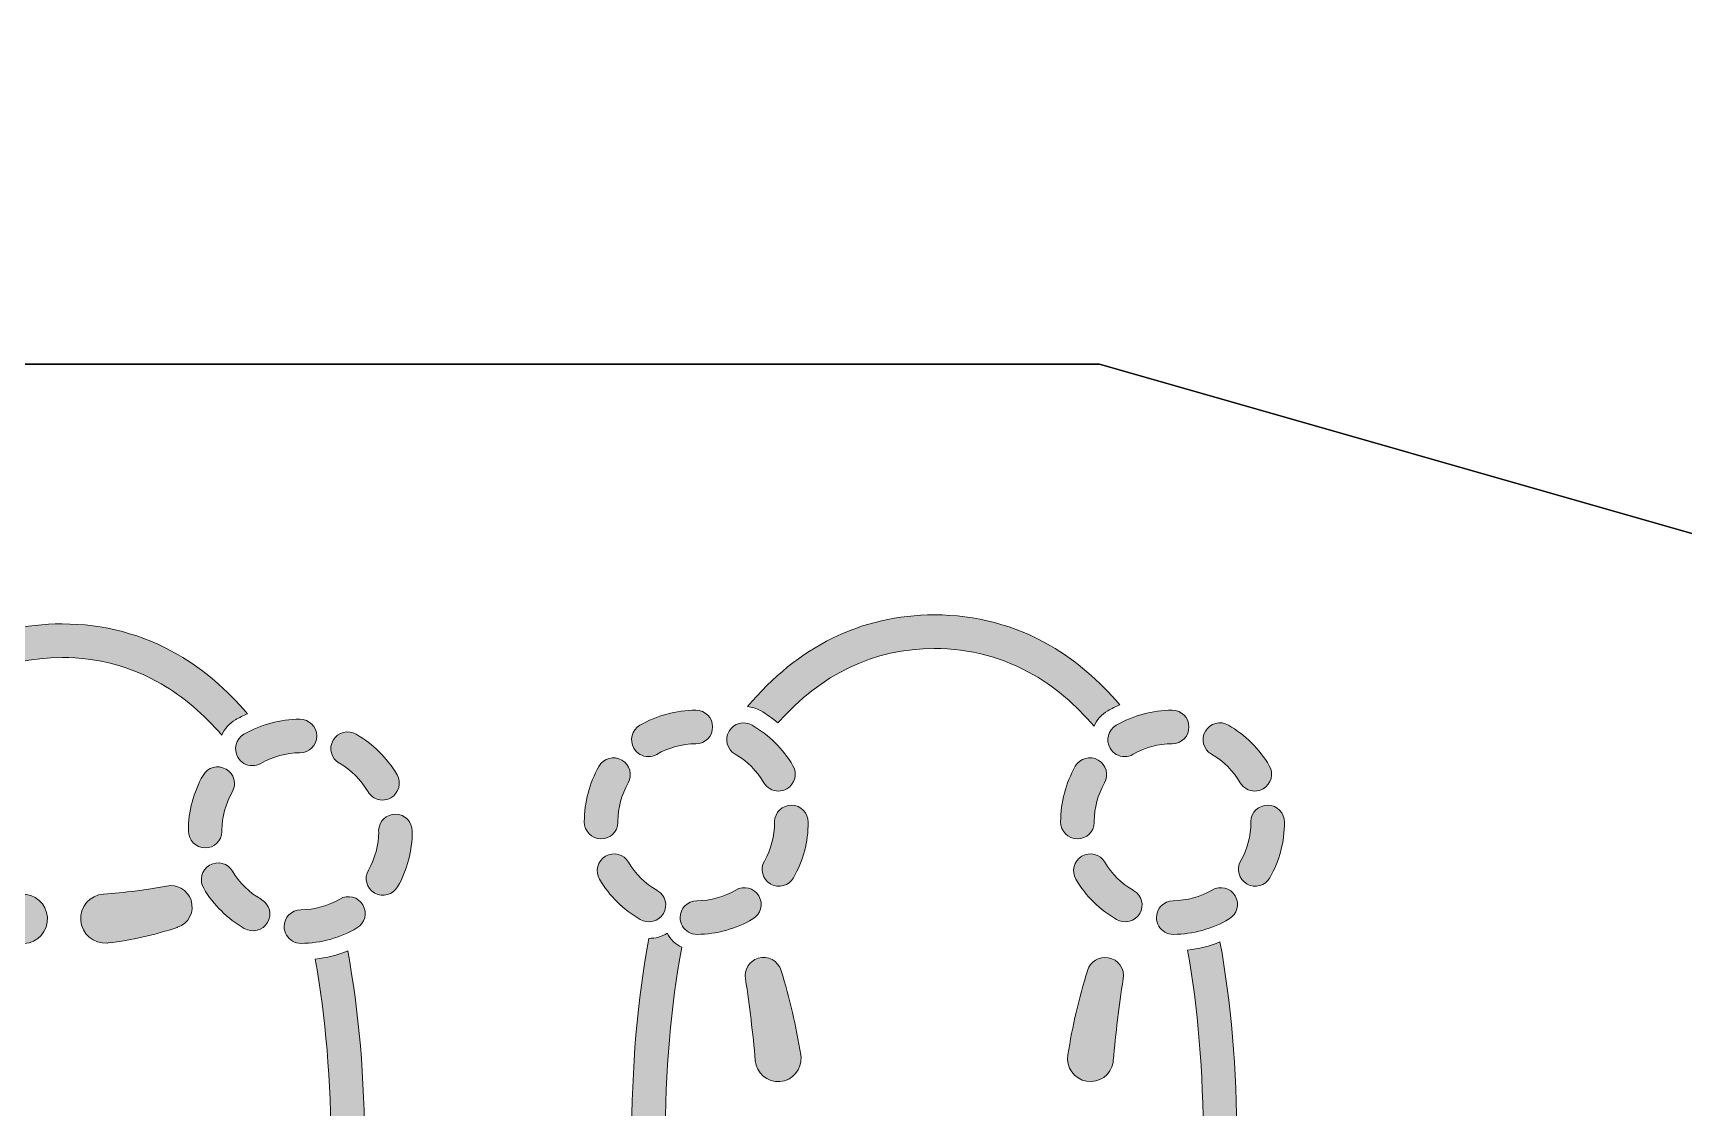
# Model space of a CAD drawing. Header units: millimetres. Extents: x -84 to 819, y -78 to 109.
# Drawn here: x 470.85 to 482.98, y 38.54 to 46.43 of the extents above; entities that cross this region are included whole.
import ezdxf

# ---------------------------------------------------------------- set-up
doc = ezdxf.new("R2010")
doc.units = ezdxf.units.MM
doc.layers.add('Layer 1', color=7, linetype='Continuous')

# ---------------------------------------------------------------- blocks, each defined once
blk = doc.blocks.new('block 2')
at = {"layer": 'Layer 1', "true_color": 0xffffff}
h = blk.add_hatch(color=7, dxfattribs=at)
h.dxf.hatch_style = 2
edge = h.paths.add_edge_path()
edge.add_spline(control_points=[(331.121, -266.217), (331.289, -266.217), (331.459, -266.175), (331.615, -266.085), (332.321, -265.683), (333.124, -265.47), (333.937, -265.47), (333.937, -265.47), (333.954, -265.47), (333.954, -265.47), (334.506, -265.47), (334.945, -265.022), (334.945, -264.47), (334.945, -263.918), (334.489, -263.47), (333.937, -263.47), (332.777, -263.47), (331.631, -263.774), (330.624, -264.348), (330.145, -264.622), (329.978, -265.232), (330.251, -265.712), (330.436, -266.036), (330.773, -266.217), (331.121, -266.217)], knot_values=[0, 0, 0, 0, 1, 1, 1, 2, 2, 2, 3, 3, 3, 4, 4, 4, 5, 5, 5, 6, 6, 6, 7, 7, 7, 8, 8, 8, 8], degree=3, periodic=0)
h = blk.add_hatch(color=7, dxfattribs=at)
h.dxf.hatch_style = 2
edge = h.paths.add_edge_path()
edge.add_spline(control_points=[(336.279, -266.103), (336.988, -266.514), (337.576, -267.105), (337.982, -267.812), (338.167, -268.134), (338.503, -268.314), (338.85, -268.314), (339.019, -268.314), (339.19, -268.271), (339.347, -268.181), (339.826, -267.907), (339.991, -267.295), (339.716, -266.816), (339.137, -265.805), (338.295, -264.96), (337.283, -264.374), (336.804, -264.095), (336.193, -264.258), (335.917, -264.736), (335.639, -265.214), (335.802, -265.826), (336.279, -266.103)], knot_values=[0, 0, 0, 0, 1, 1, 1, 2, 2, 2, 3, 3, 3, 4, 4, 4, 5, 5, 5, 6, 6, 6, 7, 7, 7, 7], degree=3, periodic=0)
h = blk.add_hatch(color=7, dxfattribs=at)
h.dxf.hatch_style = 2
edge = h.paths.add_edge_path()
edge.add_spline(control_points=[(340.833, -267.521), (342.394, -266.972), (343.946, -266.678), (345.476, -266.678), (347.557, -266.678), (349.542, -267.215), (351.376, -268.274), (354.485, -270.069), (356.459, -272.98), (357.225, -276.762), (357.641, -276.692), (358.062, -276.645), (358.486, -276.645), (358.767, -276.645), (359.026, -276.719), (359.27, -276.823), (358.471, -272.247), (356.139, -268.714), (352.376, -266.542), (350.234, -265.305), (347.913, -264.678), (345.476, -264.678), (343.711, -264.678), (341.929, -265.021), (340.145, -265.657), (340.299, -265.872), (340.452, -266.088), (340.584, -266.318), (340.802, -266.697), (340.876, -267.117), (340.833, -267.521)], knot_values=[0, 0, 0, 0, 1, 1, 1, 2, 2, 2, 3, 3, 3, 4, 4, 4, 5, 5, 5, 6, 6, 6, 7, 7, 7, 8, 8, 8, 9, 9, 9, 10, 10, 10, 10], degree=3, periodic=0)
h = blk.add_hatch(color=7, dxfattribs=at)
h.dxf.hatch_style = 2
edge = h.paths.add_edge_path()
edge.add_spline(control_points=[(328.257, -271.105), (328.259, -271.105), (328.261, -271.105), (328.263, -271.105), (328.812, -271.105), (329.26, -270.661), (329.263, -270.111), (329.267, -269.305), (329.484, -268.508), (329.877, -267.827), (329.884, -267.815), (329.906, -267.777), (329.913, -267.765), (330.179, -267.285), (330.001, -266.693), (329.524, -266.422), (329.046, -266.151), (328.432, -266.33), (328.157, -266.806), (327.579, -267.808), (327.269, -268.947), (327.263, -270.099), (327.26, -270.652), (327.705, -271.102), (328.257, -271.105)], knot_values=[0, 0, 0, 0, 1, 1, 1, 2, 2, 2, 3, 3, 3, 4, 4, 4, 5, 5, 5, 6, 6, 6, 7, 7, 7, 8, 8, 8, 8], degree=3, periodic=0)
h = blk.add_hatch(color=7, dxfattribs=at)
h.dxf.hatch_style = 2
edge = h.paths.add_edge_path()
edge.add_spline(control_points=[(339.709, -273.443), (340.289, -272.441), (340.598, -271.302), (340.604, -270.149), (340.607, -269.597), (340.163, -269.146), (339.61, -269.144), (339.608, -269.144), (339.606, -269.144), (339.604, -269.144), (339.055, -269.144), (338.607, -269.587), (338.604, -270.138), (338.6, -270.944), (338.383, -271.741), (338.004, -272.4), (337.992, -272.419), (337.965, -272.464), (337.955, -272.483), (337.688, -272.963), (337.866, -273.556), (338.343, -273.826), (338.821, -274.098), (339.435, -273.919), (339.709, -273.443)], knot_values=[0, 0, 0, 0, 1, 1, 1, 2, 2, 2, 3, 3, 3, 4, 4, 4, 5, 5, 5, 6, 6, 6, 7, 7, 7, 8, 8, 8, 8], degree=3, periodic=0)
h = blk.add_hatch(color=7, dxfattribs=at)
h.dxf.hatch_style = 2
edge = h.paths.add_edge_path()
edge.add_spline(control_points=[(331.059, -276.027), (331.402, -276.027), (331.736, -275.851), (331.922, -275.534), (332.202, -275.058), (332.043, -274.445), (331.567, -274.166), (330.86, -273.75), (330.274, -273.156), (329.873, -272.448), (329.6, -271.967), (328.991, -271.798), (328.51, -272.071), (328.029, -272.343), (327.861, -272.954), (328.133, -273.434), (328.708, -274.447), (329.544, -275.296), (330.553, -275.889), (330.712, -275.983), (330.887, -276.027), (331.059, -276.027)], knot_values=[0, 0, 0, 0, 1, 1, 1, 2, 2, 2, 3, 3, 3, 4, 4, 4, 5, 5, 5, 6, 6, 6, 7, 7, 7, 7], degree=3, periodic=0)
h = blk.add_hatch(color=7, dxfattribs=at)
h.dxf.hatch_style = 2
edge = h.paths.add_edge_path()
edge.add_spline(control_points=[(337.212, -275.95), (337.693, -275.679), (337.863, -275.069), (337.592, -274.588), (337.322, -274.107), (336.71, -273.936), (336.23, -274.208), (335.529, -274.603), (334.733, -274.811), (333.928, -274.811), (333.928, -274.811), (333.884, -274.811), (333.884, -274.811), (333.332, -274.811), (332.906, -275.259), (332.906, -275.811), (332.906, -276.363), (333.376, -276.811), (333.928, -276.811), (335.077, -276.811), (336.212, -276.513), (337.212, -275.95)], knot_values=[0, 0, 0, 0, 1, 1, 1, 2, 2, 2, 3, 3, 3, 4, 4, 4, 5, 5, 5, 6, 6, 6, 7, 7, 7, 7], degree=3, periodic=0)
h = blk.add_hatch(color=7, dxfattribs=at)
h.dxf.hatch_style = 2
edge = h.paths.add_edge_path()
edge.add_spline(control_points=[(316.087, -300.154), (317.942, -295.156), (320.243, -290.183), (322.831, -285.701), (324.933, -282.06), (327.12, -278.917), (329.353, -276.28), (328.817, -275.88), (328.337, -275.414), (327.924, -274.892), (325.573, -277.646), (323.283, -280.917), (321.098, -284.701), (318.387, -289.396), (315.989, -294.624), (314.068, -299.867), (314.222, -300.015), (314.359, -300.179), (314.459, -300.369), (314.939, -300.069), (315.531, -299.99), (316.087, -300.154)], knot_values=[0, 0, 0, 0, 1, 1, 1, 2, 2, 2, 3, 3, 3, 4, 4, 4, 5, 5, 5, 6, 6, 6, 7, 7, 7, 7], degree=3, periodic=0)
h = blk.add_hatch(color=7, dxfattribs=at)
h.dxf.hatch_style = 2
edge = h.paths.add_edge_path()
edge.add_spline(control_points=[(342.592, -281.261), (343.047, -280.594), (342.875, -279.685), (342.208, -279.23), (341.688, -278.875), (341.174, -278.512), (340.671, -278.133), (340.671, -278.133), (339.927, -277.551), (339.927, -277.551), (339.695, -277.367), (339.451, -277.163), (339.192, -276.937), (338.717, -276.52), (337.995, -276.512), (337.51, -276.941), (336.983, -277.408), (336.935, -278.212), (337.401, -278.738), (337.401, -278.738), (337.416, -278.755), (337.416, -278.755), (337.631, -278.998), (337.868, -279.254), (338.126, -279.521), (338.372, -279.775), (338.626, -280.019), (338.886, -280.257), (339.404, -280.735), (339.945, -281.188), (340.509, -281.608), (340.524, -281.619), (340.546, -281.635), (340.561, -281.646), (341.228, -282.1), (342.137, -281.928), (342.592, -281.261)], knot_values=[0, 0, 0, 0, 1, 1, 1, 2, 2, 2, 3, 3, 3, 4, 4, 4, 5, 5, 5, 6, 6, 6, 7, 7, 7, 8, 8, 8, 9, 9, 9, 10, 10, 10, 11, 11, 11, 12, 12, 12, 12], degree=3, periodic=0)
h = blk.add_hatch(color=7, dxfattribs=at)
h.dxf.hatch_style = 2
edge = h.paths.add_edge_path()
edge.add_spline(control_points=[(349.769, -283.085), (349.175, -282.874), (348.59, -282.638), (348.01, -282.394), (348.01, -282.394), (347.148, -282.008), (347.148, -282.008), (347.148, -282.008), (346.282, -281.596), (346.282, -281.596), (346.282, -281.596), (346.255, -281.583), (346.255, -281.583), (346.232, -281.572), (346.208, -281.562), (346.185, -281.552), (345.434, -281.244), (344.575, -281.604), (344.267, -282.355), (343.959, -283.106), (344.319, -283.965), (345.07, -284.273), (345.07, -284.273), (346.034, -284.668), (346.034, -284.668), (346.363, -284.796), (346.698, -284.906), (347.032, -285.018), (347.702, -285.24), (348.386, -285.419), (349.077, -285.566), (349.701, -285.7), (350.342, -285.354), (350.562, -284.737), (350.8, -284.065), (350.45, -283.328), (349.778, -283.089), (349.778, -283.089), (349.769, -283.085), (349.769, -283.085)], knot_values=[0, 0, 0, 0, 1, 1, 1, 2, 2, 2, 3, 3, 3, 4, 4, 4, 5, 5, 5, 6, 6, 6, 7, 7, 7, 8, 8, 8, 9, 9, 9, 10, 10, 10, 11, 11, 11, 12, 12, 12, 13, 13, 13, 13], degree=3, periodic=0)
at = {"layer": 'Layer 1', "lineweight": 0}
for points, knots in [([(331.121, -266.217), (331.289, -266.217), (331.459, -266.175), (331.615, -266.085), (332.321, -265.683), (333.124, -265.47), (333.937, -265.47), (333.937, -265.47), (333.954, -265.47), (333.954, -265.47), (334.506, -265.47), (334.945, -265.022), (334.945, -264.47), (334.945, -263.918), (334.489, -263.47), (333.937, -263.47), (332.777, -263.47), (331.631, -263.774), (330.624, -264.348), (330.145, -264.622), (329.978, -265.232), (330.251, -265.712), (330.436, -266.036), (330.773, -266.217), (331.121, -266.217)], [0, 0, 0, 0, 1, 1, 1, 2, 2, 2, 3, 3, 3, 4, 4, 4, 5, 5, 5, 6, 6, 6, 7, 7, 7, 8, 8, 8, 8]), ([(336.279, -266.103), (336.988, -266.514), (337.576, -267.105), (337.982, -267.812), (338.167, -268.134), (338.503, -268.314), (338.85, -268.314), (339.019, -268.314), (339.19, -268.271), (339.347, -268.181), (339.826, -267.907), (339.991, -267.295), (339.716, -266.816), (339.137, -265.805), (338.295, -264.96), (337.283, -264.374), (336.804, -264.095), (336.193, -264.258), (335.917, -264.736), (335.639, -265.214), (335.802, -265.826), (336.279, -266.103)], [0, 0, 0, 0, 1, 1, 1, 2, 2, 2, 3, 3, 3, 4, 4, 4, 5, 5, 5, 6, 6, 6, 7, 7, 7, 7]), ([(340.833, -267.521), (342.394, -266.972), (343.946, -266.678), (345.476, -266.678), (347.557, -266.678), (349.542, -267.215), (351.376, -268.274), (354.485, -270.069), (356.459, -272.98), (357.225, -276.762), (357.641, -276.692), (358.062, -276.645), (358.486, -276.645), (358.767, -276.645), (359.026, -276.719), (359.27, -276.823), (358.471, -272.247), (356.139, -268.714), (352.376, -266.542), (350.234, -265.305), (347.913, -264.678), (345.476, -264.678), (343.711, -264.678), (341.929, -265.021), (340.145, -265.657), (340.299, -265.872), (340.452, -266.088), (340.584, -266.318), (340.802, -266.697), (340.876, -267.117), (340.833, -267.521)], [0, 0, 0, 0, 1, 1, 1, 2, 2, 2, 3, 3, 3, 4, 4, 4, 5, 5, 5, 6, 6, 6, 7, 7, 7, 8, 8, 8, 9, 9, 9, 10, 10, 10, 10]), ([(328.257, -271.105), (328.259, -271.105), (328.261, -271.105), (328.263, -271.105), (328.812, -271.105), (329.26, -270.661), (329.263, -270.111), (329.267, -269.305), (329.484, -268.508), (329.877, -267.827), (329.884, -267.815), (329.906, -267.777), (329.913, -267.765), (330.179, -267.285), (330.001, -266.693), (329.524, -266.422), (329.046, -266.151), (328.432, -266.33), (328.157, -266.806), (327.579, -267.808), (327.269, -268.947), (327.263, -270.099), (327.26, -270.652), (327.705, -271.102), (328.257, -271.105)], [0, 0, 0, 0, 1, 1, 1, 2, 2, 2, 3, 3, 3, 4, 4, 4, 5, 5, 5, 6, 6, 6, 7, 7, 7, 8, 8, 8, 8]), ([(339.709, -273.443), (340.289, -272.441), (340.598, -271.302), (340.604, -270.149), (340.607, -269.597), (340.163, -269.146), (339.61, -269.144), (339.608, -269.144), (339.606, -269.144), (339.604, -269.144), (339.055, -269.144), (338.607, -269.587), (338.604, -270.138), (338.6, -270.944), (338.383, -271.741), (338.004, -272.4), (337.992, -272.419), (337.965, -272.464), (337.955, -272.483), (337.688, -272.963), (337.866, -273.556), (338.343, -273.826), (338.821, -274.098), (339.435, -273.919), (339.709, -273.443)], [0, 0, 0, 0, 1, 1, 1, 2, 2, 2, 3, 3, 3, 4, 4, 4, 5, 5, 5, 6, 6, 6, 7, 7, 7, 8, 8, 8, 8]), ([(331.059, -276.027), (331.402, -276.027), (331.736, -275.851), (331.922, -275.534), (332.202, -275.058), (332.043, -274.445), (331.567, -274.166), (330.86, -273.75), (330.274, -273.156), (329.873, -272.448), (329.6, -271.967), (328.991, -271.798), (328.51, -272.071), (328.029, -272.343), (327.861, -272.954), (328.133, -273.434), (328.708, -274.447), (329.544, -275.296), (330.553, -275.889), (330.712, -275.983), (330.887, -276.027), (331.059, -276.027)], [0, 0, 0, 0, 1, 1, 1, 2, 2, 2, 3, 3, 3, 4, 4, 4, 5, 5, 5, 6, 6, 6, 7, 7, 7, 7]), ([(337.212, -275.95), (337.693, -275.679), (337.863, -275.069), (337.592, -274.588), (337.322, -274.107), (336.71, -273.936), (336.23, -274.208), (335.529, -274.603), (334.733, -274.811), (333.928, -274.811), (333.928, -274.811), (333.884, -274.811), (333.884, -274.811), (333.332, -274.811), (332.906, -275.259), (332.906, -275.811), (332.906, -276.363), (333.376, -276.811), (333.928, -276.811), (335.077, -276.811), (336.212, -276.513), (337.212, -275.95)], [0, 0, 0, 0, 1, 1, 1, 2, 2, 2, 3, 3, 3, 4, 4, 4, 5, 5, 5, 6, 6, 6, 7, 7, 7, 7]), ([(316.087, -300.154), (317.942, -295.156), (320.243, -290.183), (322.831, -285.701), (324.933, -282.06), (327.12, -278.917), (329.353, -276.28), (328.817, -275.88), (328.337, -275.414), (327.924, -274.892), (325.573, -277.646), (323.283, -280.917), (321.098, -284.701), (318.387, -289.396), (315.989, -294.624), (314.068, -299.867), (314.222, -300.015), (314.359, -300.179), (314.459, -300.369), (314.939, -300.069), (315.531, -299.99), (316.087, -300.154)], [0, 0, 0, 0, 1, 1, 1, 2, 2, 2, 3, 3, 3, 4, 4, 4, 5, 5, 5, 6, 6, 6, 7, 7, 7, 7]), ([(342.592, -281.261), (343.047, -280.594), (342.875, -279.685), (342.208, -279.23), (341.688, -278.875), (341.174, -278.512), (340.671, -278.133), (340.671, -278.133), (339.927, -277.551), (339.927, -277.551), (339.695, -277.367), (339.451, -277.163), (339.192, -276.937), (338.717, -276.52), (337.995, -276.512), (337.51, -276.941), (336.983, -277.408), (336.935, -278.212), (337.401, -278.738), (337.401, -278.738), (337.416, -278.755), (337.416, -278.755), (337.631, -278.998), (337.868, -279.254), (338.126, -279.521), (338.372, -279.775), (338.626, -280.019), (338.886, -280.257), (339.404, -280.735), (339.945, -281.188), (340.509, -281.608), (340.524, -281.619), (340.546, -281.635), (340.561, -281.646), (341.228, -282.1), (342.137, -281.928), (342.592, -281.261)], [0, 0, 0, 0, 1, 1, 1, 2, 2, 2, 3, 3, 3, 4, 4, 4, 5, 5, 5, 6, 6, 6, 7, 7, 7, 8, 8, 8, 9, 9, 9, 10, 10, 10, 11, 11, 11, 12, 12, 12, 12]), ([(349.769, -283.085), (349.175, -282.874), (348.59, -282.638), (348.01, -282.394), (348.01, -282.394), (347.148, -282.008), (347.148, -282.008), (347.148, -282.008), (346.282, -281.596), (346.282, -281.596), (346.282, -281.596), (346.255, -281.583), (346.255, -281.583), (346.232, -281.572), (346.208, -281.562), (346.185, -281.552), (345.434, -281.244), (344.575, -281.604), (344.267, -282.355), (343.959, -283.106), (344.319, -283.965), (345.07, -284.273), (345.07, -284.273), (346.034, -284.668), (346.034, -284.668), (346.363, -284.796), (346.698, -284.906), (347.032, -285.018), (347.702, -285.24), (348.386, -285.419), (349.077, -285.566), (349.701, -285.7), (350.342, -285.354), (350.562, -284.737), (350.8, -284.065), (350.45, -283.328), (349.778, -283.089), (349.778, -283.089), (349.769, -283.085), (349.769, -283.085)], [0, 0, 0, 0, 1, 1, 1, 2, 2, 2, 3, 3, 3, 4, 4, 4, 5, 5, 5, 6, 6, 6, 7, 7, 7, 8, 8, 8, 9, 9, 9, 10, 10, 10, 11, 11, 11, 12, 12, 12, 13, 13, 13, 13])]:
    blk.add_open_spline(points, degree=3, knots=knots, dxfattribs=at)
blk = doc.blocks.new('block 3')
at = {"layer": 'Layer 1', "true_color": 0xffffff}
h = blk.add_hatch(color=7, dxfattribs=at)
h.dxf.hatch_style = 2
edge = h.paths.add_edge_path()
edge.add_spline(control_points=[(460.197, -266.932), (460.365, -266.932), (460.535, -266.89), (460.691, -266.8), (461.397, -266.398), (462.2, -266.185), (463.014, -266.185), (463.014, -266.185), (463.03, -266.185), (463.03, -266.185), (463.582, -266.185), (464.021, -265.737), (464.021, -265.185), (464.021, -264.633), (463.566, -264.185), (463.014, -264.185), (461.854, -264.185), (460.708, -264.489), (459.701, -265.063), (459.221, -265.336), (459.055, -265.947), (459.328, -266.427), (459.512, -266.75), (459.85, -266.932), (460.197, -266.932)], knot_values=[0, 0, 0, 0, 1, 1, 1, 2, 2, 2, 3, 3, 3, 4, 4, 4, 5, 5, 5, 6, 6, 6, 7, 7, 7, 8, 8, 8, 8], degree=3, periodic=0)
h = blk.add_hatch(color=7, dxfattribs=at)
h.dxf.hatch_style = 2
edge = h.paths.add_edge_path()
edge.add_spline(control_points=[(465.355, -266.818), (466.064, -267.229), (466.652, -267.82), (467.059, -268.526), (467.243, -268.849), (467.58, -269.029), (467.927, -269.029), (468.096, -269.029), (468.267, -268.986), (468.424, -268.896), (468.902, -268.622), (469.068, -268.01), (468.793, -267.531), (468.213, -266.52), (467.371, -265.675), (466.359, -265.088), (465.881, -264.81), (465.27, -264.973), (464.993, -265.451), (464.716, -265.929), (464.879, -266.541), (465.355, -266.818)], knot_values=[0, 0, 0, 0, 1, 1, 1, 2, 2, 2, 3, 3, 3, 4, 4, 4, 5, 5, 5, 6, 6, 6, 7, 7, 7, 7], degree=3, periodic=0)
h = blk.add_hatch(color=7, dxfattribs=at)
h.dxf.hatch_style = 2
edge = h.paths.add_edge_path()
edge.add_spline(control_points=[(469.91, -268.236), (471.471, -267.687), (473.023, -267.393), (474.553, -267.393), (476.634, -267.393), (478.619, -267.93), (480.453, -268.989), (483.562, -270.784), (485.536, -273.695), (486.301, -277.477), (486.718, -277.407), (487.139, -277.359), (487.562, -277.359), (487.844, -277.359), (488.104, -277.434), (488.346, -277.538), (487.547, -272.961), (485.215, -269.429), (481.453, -267.256), (479.311, -266.02), (476.989, -265.393), (474.553, -265.393), (472.788, -265.393), (471.006, -265.736), (469.221, -266.372), (469.376, -266.586), (469.528, -266.803), (469.66, -267.033), (469.879, -267.412), (469.953, -267.832), (469.91, -268.236)], knot_values=[0, 0, 0, 0, 1, 1, 1, 2, 2, 2, 3, 3, 3, 4, 4, 4, 5, 5, 5, 6, 6, 6, 7, 7, 7, 8, 8, 8, 9, 9, 9, 10, 10, 10, 10], degree=3, periodic=0)
h = blk.add_hatch(color=7, dxfattribs=at)
h.dxf.hatch_style = 2
edge = h.paths.add_edge_path()
edge.add_spline(control_points=[(457.334, -271.82), (457.336, -271.82), (457.338, -271.82), (457.34, -271.82), (457.889, -271.82), (458.336, -271.376), (458.34, -270.826), (458.344, -270.02), (458.561, -269.223), (458.953, -268.542), (458.961, -268.53), (458.982, -268.492), (458.989, -268.48), (459.256, -268), (459.078, -267.408), (458.601, -267.137), (458.123, -266.866), (457.509, -267.045), (457.234, -267.521), (456.655, -268.523), (456.346, -269.662), (456.34, -270.814), (456.336, -271.367), (456.781, -271.817), (457.334, -271.82)], knot_values=[0, 0, 0, 0, 1, 1, 1, 2, 2, 2, 3, 3, 3, 4, 4, 4, 5, 5, 5, 6, 6, 6, 7, 7, 7, 8, 8, 8, 8], degree=3, periodic=0)
h = blk.add_hatch(color=7, dxfattribs=at)
h.dxf.hatch_style = 2
edge = h.paths.add_edge_path()
edge.add_spline(control_points=[(468.786, -274.158), (469.365, -273.156), (469.675, -272.017), (469.682, -270.864), (469.684, -270.312), (469.239, -269.861), (468.688, -269.858), (468.686, -269.858), (468.684, -269.858), (468.682, -269.858), (468.131, -269.858), (467.684, -270.302), (467.682, -270.853), (467.677, -271.659), (467.46, -272.456), (467.081, -273.115), (467.068, -273.134), (467.042, -273.179), (467.031, -273.198), (466.765, -273.678), (466.942, -274.271), (467.42, -274.541), (467.898, -274.812), (468.512, -274.634), (468.786, -274.158)], knot_values=[0, 0, 0, 0, 1, 1, 1, 2, 2, 2, 3, 3, 3, 4, 4, 4, 5, 5, 5, 6, 6, 6, 7, 7, 7, 8, 8, 8, 8], degree=3, periodic=0)
h = blk.add_hatch(color=7, dxfattribs=at)
h.dxf.hatch_style = 2
edge = h.paths.add_edge_path()
edge.add_spline(control_points=[(460.136, -276.742), (460.479, -276.742), (460.812, -276.566), (460.998, -276.249), (461.279, -275.773), (461.119, -275.16), (460.644, -274.88), (459.938, -274.464), (459.352, -273.871), (458.949, -273.163), (458.677, -272.682), (458.067, -272.513), (457.586, -272.786), (457.105, -273.058), (456.938, -273.668), (457.21, -274.149), (457.784, -275.162), (458.621, -276.011), (459.63, -276.604), (459.789, -276.698), (459.963, -276.742), (460.136, -276.742)], knot_values=[0, 0, 0, 0, 1, 1, 1, 2, 2, 2, 3, 3, 3, 4, 4, 4, 5, 5, 5, 6, 6, 6, 7, 7, 7, 7], degree=3, periodic=0)
h = blk.add_hatch(color=7, dxfattribs=at)
h.dxf.hatch_style = 2
edge = h.paths.add_edge_path()
edge.add_spline(control_points=[(466.289, -276.665), (466.77, -276.394), (466.939, -275.784), (466.669, -275.303), (466.398, -274.822), (465.787, -274.651), (465.307, -274.922), (464.605, -275.317), (463.811, -275.526), (463.005, -275.526), (463.005, -275.526), (462.961, -275.526), (462.961, -275.526), (462.408, -275.526), (461.982, -275.974), (461.982, -276.526), (461.982, -277.078), (462.453, -277.526), (463.005, -277.526), (464.153, -277.526), (465.289, -277.228), (466.289, -276.665)], knot_values=[0, 0, 0, 0, 1, 1, 1, 2, 2, 2, 3, 3, 3, 4, 4, 4, 5, 5, 5, 6, 6, 6, 7, 7, 7, 7], degree=3, periodic=0)
h = blk.add_hatch(color=7, dxfattribs=at)
h.dxf.hatch_style = 2
edge = h.paths.add_edge_path()
edge.add_spline(control_points=[(445.164, -300.869), (447.019, -295.871), (449.32, -290.897), (451.907, -286.416), (454.01, -282.774), (456.197, -279.632), (458.43, -276.995), (457.894, -276.595), (457.414, -276.129), (457, -275.607), (454.649, -278.361), (452.359, -281.632), (450.175, -285.416), (447.464, -290.111), (445.066, -295.338), (443.145, -300.582), (443.299, -300.729), (443.436, -300.894), (443.536, -301.084), (444.016, -300.784), (444.607, -300.705), (445.164, -300.869)], knot_values=[0, 0, 0, 0, 1, 1, 1, 2, 2, 2, 3, 3, 3, 4, 4, 4, 5, 5, 5, 6, 6, 6, 7, 7, 7, 7], degree=3, periodic=0)
h = blk.add_hatch(color=7, dxfattribs=at)
h.dxf.hatch_style = 2
edge = h.paths.add_edge_path()
edge.add_spline(control_points=[(487.578, -280.358), (488.13, -280.358), (488.569, -279.911), (488.569, -279.358), (488.569, -278.806), (488.113, -278.358), (487.561, -278.358), (486.4, -278.358), (485.256, -278.662), (484.248, -279.236), (483.769, -279.51), (483.602, -280.121), (483.875, -280.601), (484.06, -280.924), (484.396, -281.105), (484.744, -281.105), (484.912, -281.105), (485.083, -281.063), (485.239, -280.974), (485.945, -280.571), (486.748, -280.358), (487.561, -280.358), (487.561, -280.358), (487.578, -280.358), (487.578, -280.358)], knot_values=[0, 0, 0, 0, 1, 1, 1, 2, 2, 2, 3, 3, 3, 4, 4, 4, 5, 5, 5, 6, 6, 6, 7, 7, 7, 8, 8, 8, 8], degree=3, periodic=0)
h = blk.add_hatch(color=7, dxfattribs=at)
h.dxf.hatch_style = 2
edge = h.paths.add_edge_path()
edge.add_spline(control_points=[(489.903, -280.991), (490.611, -281.402), (491.2, -281.993), (491.605, -282.7), (491.791, -283.022), (492.127, -283.202), (492.475, -283.202), (492.643, -283.202), (492.814, -283.16), (492.971, -283.069), (493.449, -282.795), (493.615, -282.184), (493.34, -281.705), (492.761, -280.693), (491.919, -279.849), (490.907, -279.262), (490.428, -278.983), (489.817, -279.146), (489.541, -279.625), (489.264, -280.102), (489.426, -280.714), (489.903, -280.991)], knot_values=[0, 0, 0, 0, 1, 1, 1, 2, 2, 2, 3, 3, 3, 4, 4, 4, 5, 5, 5, 6, 6, 6, 7, 7, 7, 7], degree=3, periodic=0)
h = blk.add_hatch(color=7, dxfattribs=at)
h.dxf.hatch_style = 2
edge = h.paths.add_edge_path()
edge.add_spline(control_points=[(462.982, -281.018), (463.106, -280.487), (462.818, -279.936), (462.294, -279.742), (461.726, -279.533), (461.096, -279.823), (460.886, -280.392), (460.593, -281.186), (460.299, -281.9), (459.968, -282.659), (459.648, -283.407), (459.32, -284.15), (458.972, -284.885), (458.955, -284.919), (458.938, -284.959), (458.925, -284.996), (458.662, -285.704), (459.023, -286.49), (459.731, -286.752), (460.439, -287.014), (461.226, -286.653), (461.488, -285.945), (461.786, -285.143), (462.069, -284.334), (462.32, -283.515), (462.559, -282.706), (462.793, -281.838), (462.979, -281.035), (462.979, -281.035), (462.982, -281.018), (462.982, -281.018)], knot_values=[0, 0, 0, 0, 1, 1, 1, 2, 2, 2, 3, 3, 3, 4, 4, 4, 5, 5, 5, 6, 6, 6, 7, 7, 7, 8, 8, 8, 9, 9, 9, 10, 10, 10, 10], degree=3, periodic=0)
h = blk.add_hatch(color=7, dxfattribs=at)
h.dxf.hatch_style = 2
edge = h.paths.add_edge_path()
edge.add_spline(control_points=[(481.887, -285.993), (482.437, -285.993), (482.884, -285.549), (482.887, -284.999), (482.891, -284.193), (483.107, -283.396), (483.501, -282.715), (483.508, -282.704), (483.53, -282.665), (483.537, -282.653), (483.803, -282.173), (483.625, -281.581), (483.148, -281.311), (482.67, -281.04), (482.057, -281.218), (481.781, -281.694), (481.203, -282.696), (480.893, -283.835), (480.887, -284.987), (480.884, -285.54), (481.328, -285.99), (481.881, -285.993), (481.883, -285.993), (481.885, -285.993), (481.887, -285.993)], knot_values=[0, 0, 0, 0, 1, 1, 1, 2, 2, 2, 3, 3, 3, 4, 4, 4, 5, 5, 5, 6, 6, 6, 7, 7, 7, 8, 8, 8, 8], degree=3, periodic=0)
h = blk.add_hatch(color=7, dxfattribs=at)
h.dxf.hatch_style = 2
edge = h.paths.add_edge_path()
edge.add_spline(control_points=[(493.234, -284.032), (493.232, -284.032), (493.23, -284.032), (493.229, -284.032), (492.679, -284.032), (492.231, -284.476), (492.229, -285.026), (492.225, -285.833), (492.008, -286.629), (491.629, -287.288), (491.616, -287.307), (491.59, -287.352), (491.578, -287.372), (491.312, -287.852), (491.49, -288.444), (491.967, -288.714), (492.445, -288.986), (493.059, -288.808), (493.334, -288.332), (493.912, -287.33), (494.223, -286.19), (494.229, -285.038), (494.231, -284.485), (493.787, -284.035), (493.234, -284.032)], knot_values=[0, 0, 0, 0, 1, 1, 1, 2, 2, 2, 3, 3, 3, 4, 4, 4, 5, 5, 5, 6, 6, 6, 7, 7, 7, 8, 8, 8, 8], degree=3, periodic=0)
h = blk.add_hatch(color=7, dxfattribs=at)
h.dxf.hatch_style = 2
edge = h.paths.add_edge_path()
edge.add_spline(control_points=[(484.178, -290.777), (484.336, -290.871), (484.511, -290.916), (484.684, -290.916), (485.025, -290.916), (485.359, -290.739), (485.546, -290.422), (485.826, -289.946), (485.667, -289.333), (485.191, -289.054), (484.484, -288.638), (483.898, -288.044), (483.496, -287.336), (483.225, -286.855), (482.615, -286.687), (482.134, -286.959), (481.653, -287.231), (481.484, -287.842), (481.758, -288.322), (482.332, -289.335), (483.168, -290.184), (484.178, -290.777)], knot_values=[0, 0, 0, 0, 1, 1, 1, 2, 2, 2, 3, 3, 3, 4, 4, 4, 5, 5, 5, 6, 6, 6, 7, 7, 7, 7], degree=3, periodic=0)
h = blk.add_hatch(color=7, dxfattribs=at)
h.dxf.hatch_style = 2
edge = h.paths.add_edge_path()
edge.add_spline(control_points=[(489.854, -289.096), (489.153, -289.491), (488.357, -289.699), (487.553, -289.699), (487.553, -289.699), (487.508, -289.699), (487.508, -289.699), (486.955, -289.699), (486.529, -290.147), (486.529, -290.699), (486.529, -291.251), (487, -291.699), (487.553, -291.699), (488.701, -291.699), (489.836, -291.401), (490.836, -290.838), (491.317, -290.567), (491.487, -289.957), (491.217, -289.476), (490.945, -288.996), (490.334, -288.824), (489.854, -289.096)], knot_values=[0, 0, 0, 0, 1, 1, 1, 2, 2, 2, 3, 3, 3, 4, 4, 4, 5, 5, 5, 6, 6, 6, 7, 7, 7, 7], degree=3, periodic=0)
h = blk.add_hatch(color=7, dxfattribs=at)
h.dxf.hatch_style = 2
edge = h.paths.add_edge_path()
edge.add_spline(control_points=[(477.426, -295.541), (477.887, -294.871), (478.367, -294.215), (478.854, -293.565), (479.347, -292.899), (479.818, -292.287), (480.359, -291.636), (480.709, -291.217), (480.699, -290.595), (480.318, -290.187), (479.904, -289.744), (479.211, -289.72), (478.769, -290.133), (478.769, -290.133), (478.756, -290.145), (478.756, -290.145), (478.153, -290.708), (477.519, -291.344), (476.938, -291.956), (476.354, -292.583), (475.795, -293.232), (475.249, -293.892), (475.225, -293.921), (475.198, -293.956), (475.176, -293.988), (474.748, -294.609), (474.903, -295.46), (475.524, -295.889), (476.146, -296.317), (476.996, -296.162), (477.426, -295.541)], knot_values=[0, 0, 0, 0, 1, 1, 1, 2, 2, 2, 3, 3, 3, 4, 4, 4, 5, 5, 5, 6, 6, 6, 7, 7, 7, 8, 8, 8, 9, 9, 9, 10, 10, 10, 10], degree=3, periodic=0)
h = blk.add_hatch(color=7, dxfattribs=at)
h.dxf.hatch_style = 2
edge = h.paths.add_edge_path()
edge.add_spline(control_points=[(485.754, -291.605), (485.404, -291.826), (484.996, -291.918), (484.584, -291.897), (483.41, -295.218), (481.755, -298.75), (479.634, -302.424), (476.978, -307.024), (473.837, -311.462), (470.514, -315.464), (471.066, -315.829), (471.567, -316.262), (472.007, -316.753), (475.529, -312.514), (478.768, -307.924), (481.366, -303.424), (483.604, -299.55), (485.327, -295.876), (486.54, -292.417), (486.207, -292.225), (485.932, -291.946), (485.754, -291.605)], knot_values=[0, 0, 0, 0, 1, 1, 1, 2, 2, 2, 3, 3, 3, 4, 4, 4, 5, 5, 5, 6, 6, 6, 7, 7, 7, 7], degree=3, periodic=0)
at = {"layer": 'Layer 1', "lineweight": 0}
for points, knots in [([(460.197, -266.932), (460.365, -266.932), (460.535, -266.89), (460.691, -266.8), (461.397, -266.398), (462.2, -266.185), (463.014, -266.185), (463.014, -266.185), (463.03, -266.185), (463.03, -266.185), (463.582, -266.185), (464.021, -265.737), (464.021, -265.185), (464.021, -264.633), (463.566, -264.185), (463.014, -264.185), (461.854, -264.185), (460.708, -264.489), (459.701, -265.063), (459.221, -265.336), (459.055, -265.947), (459.328, -266.427), (459.512, -266.75), (459.85, -266.932), (460.197, -266.932)], [0, 0, 0, 0, 1, 1, 1, 2, 2, 2, 3, 3, 3, 4, 4, 4, 5, 5, 5, 6, 6, 6, 7, 7, 7, 8, 8, 8, 8]), ([(465.355, -266.818), (466.064, -267.229), (466.652, -267.82), (467.059, -268.526), (467.243, -268.849), (467.58, -269.029), (467.927, -269.029), (468.096, -269.029), (468.267, -268.986), (468.424, -268.896), (468.902, -268.622), (469.068, -268.01), (468.793, -267.531), (468.213, -266.52), (467.371, -265.675), (466.359, -265.088), (465.881, -264.81), (465.27, -264.973), (464.993, -265.451), (464.716, -265.929), (464.879, -266.541), (465.355, -266.818)], [0, 0, 0, 0, 1, 1, 1, 2, 2, 2, 3, 3, 3, 4, 4, 4, 5, 5, 5, 6, 6, 6, 7, 7, 7, 7]), ([(469.91, -268.236), (471.471, -267.687), (473.023, -267.393), (474.553, -267.393), (476.634, -267.393), (478.619, -267.93), (480.453, -268.989), (483.562, -270.784), (485.536, -273.695), (486.301, -277.477), (486.718, -277.407), (487.139, -277.359), (487.562, -277.359), (487.844, -277.359), (488.104, -277.434), (488.346, -277.538), (487.547, -272.961), (485.215, -269.429), (481.453, -267.256), (479.311, -266.02), (476.989, -265.393), (474.553, -265.393), (472.788, -265.393), (471.006, -265.736), (469.221, -266.372), (469.376, -266.586), (469.528, -266.803), (469.66, -267.033), (469.879, -267.412), (469.953, -267.832), (469.91, -268.236)], [0, 0, 0, 0, 1, 1, 1, 2, 2, 2, 3, 3, 3, 4, 4, 4, 5, 5, 5, 6, 6, 6, 7, 7, 7, 8, 8, 8, 9, 9, 9, 10, 10, 10, 10]), ([(457.334, -271.82), (457.336, -271.82), (457.338, -271.82), (457.34, -271.82), (457.889, -271.82), (458.336, -271.376), (458.34, -270.826), (458.344, -270.02), (458.561, -269.223), (458.953, -268.542), (458.961, -268.53), (458.982, -268.492), (458.989, -268.48), (459.256, -268), (459.078, -267.408), (458.601, -267.137), (458.123, -266.866), (457.509, -267.045), (457.234, -267.521), (456.655, -268.523), (456.346, -269.662), (456.34, -270.814), (456.336, -271.367), (456.781, -271.817), (457.334, -271.82)], [0, 0, 0, 0, 1, 1, 1, 2, 2, 2, 3, 3, 3, 4, 4, 4, 5, 5, 5, 6, 6, 6, 7, 7, 7, 8, 8, 8, 8]), ([(468.786, -274.158), (469.365, -273.156), (469.675, -272.017), (469.682, -270.864), (469.684, -270.312), (469.239, -269.861), (468.688, -269.858), (468.686, -269.858), (468.684, -269.858), (468.682, -269.858), (468.131, -269.858), (467.684, -270.302), (467.682, -270.853), (467.677, -271.659), (467.46, -272.456), (467.081, -273.115), (467.068, -273.134), (467.042, -273.179), (467.031, -273.198), (466.765, -273.678), (466.942, -274.271), (467.42, -274.541), (467.898, -274.812), (468.512, -274.634), (468.786, -274.158)], [0, 0, 0, 0, 1, 1, 1, 2, 2, 2, 3, 3, 3, 4, 4, 4, 5, 5, 5, 6, 6, 6, 7, 7, 7, 8, 8, 8, 8]), ([(460.136, -276.742), (460.479, -276.742), (460.812, -276.566), (460.998, -276.249), (461.279, -275.773), (461.119, -275.16), (460.644, -274.88), (459.938, -274.464), (459.352, -273.871), (458.949, -273.163), (458.677, -272.682), (458.067, -272.513), (457.586, -272.786), (457.105, -273.058), (456.938, -273.668), (457.21, -274.149), (457.784, -275.162), (458.621, -276.011), (459.63, -276.604), (459.789, -276.698), (459.963, -276.742), (460.136, -276.742)], [0, 0, 0, 0, 1, 1, 1, 2, 2, 2, 3, 3, 3, 4, 4, 4, 5, 5, 5, 6, 6, 6, 7, 7, 7, 7]), ([(466.289, -276.665), (466.77, -276.394), (466.939, -275.784), (466.669, -275.303), (466.398, -274.822), (465.787, -274.651), (465.307, -274.922), (464.605, -275.317), (463.811, -275.526), (463.005, -275.526), (463.005, -275.526), (462.961, -275.526), (462.961, -275.526), (462.408, -275.526), (461.982, -275.974), (461.982, -276.526), (461.982, -277.078), (462.453, -277.526), (463.005, -277.526), (464.153, -277.526), (465.289, -277.228), (466.289, -276.665)], [0, 0, 0, 0, 1, 1, 1, 2, 2, 2, 3, 3, 3, 4, 4, 4, 5, 5, 5, 6, 6, 6, 7, 7, 7, 7]), ([(445.164, -300.869), (447.019, -295.871), (449.32, -290.897), (451.907, -286.416), (454.01, -282.774), (456.197, -279.632), (458.43, -276.995), (457.894, -276.595), (457.414, -276.129), (457, -275.607), (454.649, -278.361), (452.359, -281.632), (450.175, -285.416), (447.464, -290.111), (445.066, -295.338), (443.145, -300.582), (443.299, -300.729), (443.436, -300.894), (443.536, -301.084), (444.016, -300.784), (444.607, -300.705), (445.164, -300.869)], [0, 0, 0, 0, 1, 1, 1, 2, 2, 2, 3, 3, 3, 4, 4, 4, 5, 5, 5, 6, 6, 6, 7, 7, 7, 7]), ([(487.578, -280.358), (488.13, -280.358), (488.569, -279.911), (488.569, -279.358), (488.569, -278.806), (488.113, -278.358), (487.561, -278.358), (486.4, -278.358), (485.256, -278.662), (484.248, -279.236), (483.769, -279.51), (483.602, -280.121), (483.875, -280.601), (484.06, -280.924), (484.396, -281.105), (484.744, -281.105), (484.912, -281.105), (485.083, -281.063), (485.239, -280.974), (485.945, -280.571), (486.748, -280.358), (487.561, -280.358), (487.561, -280.358), (487.578, -280.358), (487.578, -280.358)], [0, 0, 0, 0, 1, 1, 1, 2, 2, 2, 3, 3, 3, 4, 4, 4, 5, 5, 5, 6, 6, 6, 7, 7, 7, 8, 8, 8, 8]), ([(489.903, -280.991), (490.611, -281.402), (491.2, -281.993), (491.605, -282.7), (491.791, -283.022), (492.127, -283.202), (492.475, -283.202), (492.643, -283.202), (492.814, -283.16), (492.971, -283.069), (493.449, -282.795), (493.615, -282.184), (493.34, -281.705), (492.761, -280.693), (491.919, -279.849), (490.907, -279.262), (490.428, -278.983), (489.817, -279.146), (489.541, -279.625), (489.264, -280.102), (489.426, -280.714), (489.903, -280.991)], [0, 0, 0, 0, 1, 1, 1, 2, 2, 2, 3, 3, 3, 4, 4, 4, 5, 5, 5, 6, 6, 6, 7, 7, 7, 7]), ([(462.982, -281.018), (463.106, -280.487), (462.818, -279.936), (462.294, -279.742), (461.726, -279.533), (461.096, -279.823), (460.886, -280.392), (460.593, -281.186), (460.299, -281.9), (459.968, -282.659), (459.648, -283.407), (459.32, -284.15), (458.972, -284.885), (458.955, -284.919), (458.938, -284.959), (458.925, -284.996), (458.662, -285.704), (459.023, -286.49), (459.731, -286.752), (460.439, -287.014), (461.226, -286.653), (461.488, -285.945), (461.786, -285.143), (462.069, -284.334), (462.32, -283.515), (462.559, -282.706), (462.793, -281.838), (462.979, -281.035), (462.979, -281.035), (462.982, -281.018), (462.982, -281.018)], [0, 0, 0, 0, 1, 1, 1, 2, 2, 2, 3, 3, 3, 4, 4, 4, 5, 5, 5, 6, 6, 6, 7, 7, 7, 8, 8, 8, 9, 9, 9, 10, 10, 10, 10]), ([(481.887, -285.993), (482.437, -285.993), (482.884, -285.549), (482.887, -284.999), (482.891, -284.193), (483.107, -283.396), (483.501, -282.715), (483.508, -282.704), (483.53, -282.665), (483.537, -282.653), (483.803, -282.173), (483.625, -281.581), (483.148, -281.311), (482.67, -281.04), (482.057, -281.218), (481.781, -281.694), (481.203, -282.696), (480.893, -283.835), (480.887, -284.987), (480.884, -285.54), (481.328, -285.99), (481.881, -285.993), (481.883, -285.993), (481.885, -285.993), (481.887, -285.993)], [0, 0, 0, 0, 1, 1, 1, 2, 2, 2, 3, 3, 3, 4, 4, 4, 5, 5, 5, 6, 6, 6, 7, 7, 7, 8, 8, 8, 8]), ([(493.234, -284.032), (493.232, -284.032), (493.23, -284.032), (493.229, -284.032), (492.679, -284.032), (492.231, -284.476), (492.229, -285.026), (492.225, -285.833), (492.008, -286.629), (491.629, -287.288), (491.616, -287.307), (491.59, -287.352), (491.578, -287.372), (491.312, -287.852), (491.49, -288.444), (491.967, -288.714), (492.445, -288.986), (493.059, -288.808), (493.334, -288.332), (493.912, -287.33), (494.223, -286.19), (494.229, -285.038), (494.231, -284.485), (493.787, -284.035), (493.234, -284.032)], [0, 0, 0, 0, 1, 1, 1, 2, 2, 2, 3, 3, 3, 4, 4, 4, 5, 5, 5, 6, 6, 6, 7, 7, 7, 8, 8, 8, 8]), ([(484.178, -290.777), (484.336, -290.871), (484.511, -290.916), (484.684, -290.916), (485.025, -290.916), (485.359, -290.739), (485.546, -290.422), (485.826, -289.946), (485.667, -289.333), (485.191, -289.054), (484.484, -288.638), (483.898, -288.044), (483.496, -287.336), (483.225, -286.855), (482.615, -286.687), (482.134, -286.959), (481.653, -287.231), (481.484, -287.842), (481.758, -288.322), (482.332, -289.335), (483.168, -290.184), (484.178, -290.777)], [0, 0, 0, 0, 1, 1, 1, 2, 2, 2, 3, 3, 3, 4, 4, 4, 5, 5, 5, 6, 6, 6, 7, 7, 7, 7]), ([(489.854, -289.096), (489.153, -289.491), (488.357, -289.699), (487.553, -289.699), (487.553, -289.699), (487.508, -289.699), (487.508, -289.699), (486.955, -289.699), (486.529, -290.147), (486.529, -290.699), (486.529, -291.251), (487, -291.699), (487.553, -291.699), (488.701, -291.699), (489.836, -291.401), (490.836, -290.838), (491.317, -290.567), (491.487, -289.957), (491.217, -289.476), (490.945, -288.996), (490.334, -288.824), (489.854, -289.096)], [0, 0, 0, 0, 1, 1, 1, 2, 2, 2, 3, 3, 3, 4, 4, 4, 5, 5, 5, 6, 6, 6, 7, 7, 7, 7]), ([(477.426, -295.541), (477.887, -294.871), (478.367, -294.215), (478.854, -293.565), (479.347, -292.899), (479.818, -292.287), (480.359, -291.636), (480.709, -291.217), (480.699, -290.595), (480.318, -290.187), (479.904, -289.744), (479.211, -289.72), (478.769, -290.133), (478.769, -290.133), (478.756, -290.145), (478.756, -290.145), (478.153, -290.708), (477.519, -291.344), (476.938, -291.956), (476.354, -292.583), (475.795, -293.232), (475.249, -293.892), (475.225, -293.921), (475.198, -293.956), (475.176, -293.988), (474.748, -294.609), (474.903, -295.46), (475.524, -295.889), (476.146, -296.317), (476.996, -296.162), (477.426, -295.541)], [0, 0, 0, 0, 1, 1, 1, 2, 2, 2, 3, 3, 3, 4, 4, 4, 5, 5, 5, 6, 6, 6, 7, 7, 7, 8, 8, 8, 9, 9, 9, 10, 10, 10, 10]), ([(485.754, -291.605), (485.404, -291.826), (484.996, -291.918), (484.584, -291.897), (483.41, -295.218), (481.755, -298.75), (479.634, -302.424), (476.978, -307.024), (473.837, -311.462), (470.514, -315.464), (471.066, -315.829), (471.567, -316.262), (472.007, -316.753), (475.529, -312.514), (478.768, -307.924), (481.366, -303.424), (483.604, -299.55), (485.327, -295.876), (486.54, -292.417), (486.207, -292.225), (485.932, -291.946), (485.754, -291.605)], [0, 0, 0, 0, 1, 1, 1, 2, 2, 2, 3, 3, 3, 4, 4, 4, 5, 5, 5, 6, 6, 6, 7, 7, 7, 7])]:
    blk.add_open_spline(points, degree=3, knots=knots, dxfattribs=at)

msp = doc.modelspace()

# ---------------------------------------------------------------- linework, layer by layer
for p, q in [((438.689, 44), (478.689, 44)), ((478.689, 44), (513.689, 34))]:
    msp.add_line(p, q)
msp.add_lwpolyline([(393.689, -26), (523.689, -26), (523.689, 24), (513.689, 34), (478.689, 44), (438.689, 44), (403.889, 34), (393.689, 24)], close=True)
at = {"end_tangent": (-1, 0)}
msp.add_spline([(458.689, 49.036), (504.432, 43.707), (529.817, 26.469), (538.669, 0), (525.376, -42.367), (495.37, -70.848), (481.942, -62.05), (458.689, -37.184)], degree=3, dxfattribs=at)

# ---------------------------------------------------------------- block references
at = {"layer": 'Layer 1', "color": 250, "rotation": 330.0000000000001}
for name, p, xscale, yscale, zscale in [('block 2', (525.2, 48.84), -0.1234723143307466, 0.1234723143307466, 0.1234723143307466), ('block 3', (545.457, 41.014), -0.1234751053893978, 0.1234751053893978, 0.1234751053893978)]:
    msp.add_blockref(name, p, dxfattribs=dict(at, xscale=xscale, yscale=yscale, zscale=zscale))

doc.saveas('drawing.dxf')
